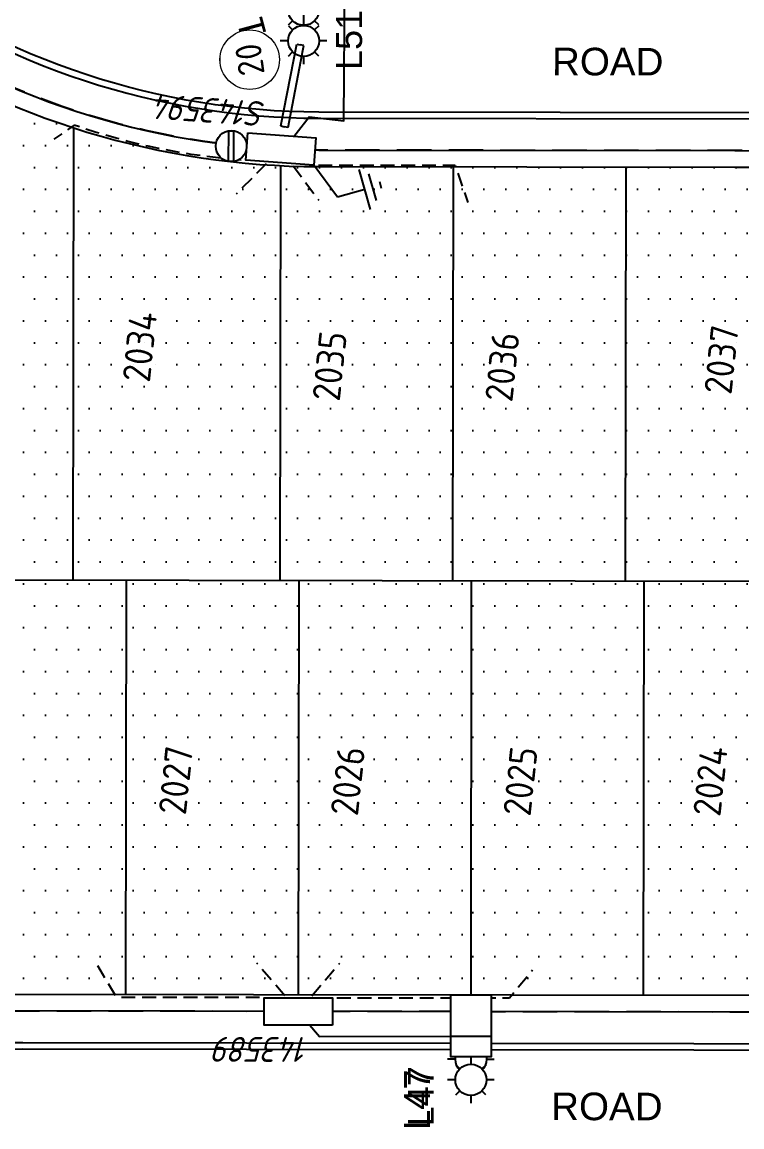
# Model space of a CAD drawing. Extents: x 294483 to 298733, y 6233899 to 6239242.
# Drawn here: x 296355.2 to 296407.3, y 6236481.4 to 6236561.4 of the extents above; entities that cross this region are included whole.
import ezdxf
from ezdxf.enums import TextEntityAlignment as Align

# ---------------------------------------------------------------- set-up
doc = ezdxf.new("R2010")
doc.units = 0
doc.linetypes.add('DASHED', pattern=[0.75, 0.5, -0.25])
doc.linetypes.add('Trench-Service', pattern=[1.5, 1, -0.5])
doc.layers.add('Cadastre Land Parcels_SP_EXT', color=9, linetype='Continuous', lineweight=5)
for name, color, linetype in [('Duct_SP_NEW', 2, 'Continuous'), ('Equip_LV_NEW', 2, 'Continuous'), ('Equip_SP_SL_NEW', 2, 'Continuous'), ('Mains_LV_NEW_T84', 2, 'Continuous'), ('Notes', 7, 'Continuous'), ('Notes_LV_MISC', 7, 'Continuous'), ('Notes_SL_MISC', 7, 'Continuous'), ('Notes_SP_NEW', 2, 'Continuous'), ('Services_SP_NEW_UG', 2, 'Trench-Service'), ('SupportsOH_SP_TR_HV_LV_SL_EXT', 7, 'Continuous'), ('SupportsUG_SP_LV_NEW', 2, 'Continuous'), ('SupportsUG_SP_LV_SL_NEW', 2, 'Continuous'), ('Trench_SP_NEW', 2, 'Continuous')]:
    doc.layers.add(name, color=color, linetype=linetype)
doc.styles.add('iecARIAL', font='arial.ttf', dxfattribs={"height": 2})
doc.styles.add('ieISOCP', font='isocp.shx')
doc.styles.add('POLE_LABEL', font='arial.ttf')
doc.styles.add('SL_LABEL', font='arial.ttf')
doc.styles.get("Standard").update_dxf_attribs({"font": 'isocp.shx'})
doc.linetypes.add('Cable 4', pattern='A,5.25,-0.1,["o",Standard,S=2,R=0,X=1.5,Y=-0.7],-4', length=9.35)
doc.linetypes.add('Cable New UG', pattern='A,7,-0.25,["x",Standard,S=2,R=0,X=0.2,Y=-0.8],-2.1', length=9.35)

# ---------------------------------------------------------------- blocks, each defined once
blk = doc.blocks.new('PILLAR_NEW')
for tag, height, flags, p in [('ASSET_NUM', 2.5, 8, (2, 4)), ('STREET_CODE', 0.2, 9, (1.5, 2)), ('OWNED_BY', 0.2, 9, (1.5, 1.8)), ('OPERATED_BY', 0.2, 9, (1.5, 1.6))]:
    blk.add_attdef(tag, text='', height=height, dxfattribs=dict(flags=flags)).set_placement(p, align=Align.MIDDLE_LEFT)
blk.add_wipeout([(-2.475, 0.99), (2.475, 0.99), (2.475, -0.99), (-2.475, -0.99)])
at = {"lineweight": -3}
blk.add_lwpolyline([(-2.475, 0.99), (2.475, 0.99), (2.475, -0.99), (-2.475, -0.99)], close=True, dxfattribs=at)
for tag, flags, p in [('STATE', 9, (1.5, 1.2)), ('SUPPORT_TYPE', 9, (1.5, 1)), ('MAINTAINED_BY', 9, (1.5, 1.4)), ('USAGE', 9, (1.5, 0.8)), ('SUBURB', 9, (1.5, 0.2)), ('STREETNAME', 9, (1.5, 0)), ('LEGEND', 9, (1.5, 0.6)), ('PARENT', 9, (1.5, 0.4)), ('Z', 1, (1.5, -0.6)), ('LOCATION', 9, (1.5, -0.2)), ('NOTES', 9, (1.5, -0.4))]:
    blk.add_attdef(tag, text='', height=0.2, dxfattribs=dict(flags=flags)).set_placement(p, align=Align.MIDDLE_LEFT)
blk = doc.blocks.new('*U15')
blk.add_line((0, 0), (0, 0))
for tag, p, flags in [('Z', (0, 0), 1), ('OPERATED_BY', (0, -9.61), 9)]:
    blk.add_attdef(tag, p, '', height=0.2, dxfattribs=dict(flags=flags))
at = {"style": 'SL_LABEL', "flags": 9}
blk.add_attdef('STREET_CODE', text='', height=0.2, dxfattribs=at).set_placement((0, -0.2), align=Align.MIDDLE_LEFT)
for tag, height, flags, p in [('CONSTRUCTED_VOLTAGE', 0.2, 9, (0, -0.4)), ('CONTROL_TYPE', 0.2, 9, (0, -0.6)), ('LANTERN_PURPOSE', 0.2, 9, (0, -0.8)), ('LANTERN_TYPE', 0.2, 9, (0, -1)), ('STATE', 0.2, 9, (0, -2)), ('NO_PHASES', 0.2, 9, (0, -1.2)), ('OPERATING_VOLTAGE', 0.2, 9, (0, -1.4)), ('ORIENTATION', 0.2, 9, (0, -1.6)), ('OWNED_BY', 0.2, 9, (0, -1.8)), ('USAGE', 0.2, 9, (0, -2.2)), ('LNUMBER', 2.5, 8, (1.2, -2.8)), ('CEXIST', 0.2, 9, (0, -2.4)), ('CNEW', 0.2, 9, (0, -2.6)), ('CNUMBER', 0.2, 9, (0, -2.8)), ('CREMOVE', 0.2, 9, (0, -3)), ('CREPLACE', 0.2, 9, (0, -3.2)), ('LKINGHEIGHT', 0.2, 9, (0, -3.4)), ('LBRACKET', 0.2, 9, (0, -3.6)), ('LBRACKETVOCAB', 0.2, 9, (0, -3.8)), ('LCATEGORY', 0.2, 9, (0, -4)), ('LCHARGE1', 0.2, 9, (0, -4.2)), ('LCHARGE1PERCENT', 0.2, 9, (0, -4.4)), ('LCHARGE2', 0.2, 9, (0, -4.6)), ('LCHARGE2PERCENT', 0.2, 9, (0, -4.8)), ('LCHARGE3', 0.2, 9, (0, -5)), ('LCHARGE3PERCENT', 0.2, 9, (0, -5.2)), ('LEXIST', 0.2, 9, (0, -5.4)), ('LLAMP', 0.2, 9, (0, -5.6)), ('LLAMPVOCAB', 0.2, 9, (0, -5.8)), ('LMAST', 0.2, 9, (0, -6)), ('LMASTVOCAB', 0.2, 9, (0, -6.2)), ('LNEW', 0.2, 9, (0, -6.4)), ('LANTNUMBER', 0.2, 9, (0, -6.6)), ('LOUTREACH', 0.2, 9, (0, -7)), ('LOUTREACHVOCAB', 0.2, 9, (0, -7.2)), ('LRATECODE', 0.2, 9, (0, -7.4)), ('SUBURB', 0.2, 9, (0, -8.6)), ('LREMOVE', 0.2, 9, (0, -7.6)), ('LREPLACE', 0.2, 9, (0, -7.8)), ('LTYPE', 0.2, 9, (0, -8)), ('LTYPEVOCAB', 0.2, 9, (0, -8.2)), ('LEGEND', 0.2, 9, (0, -8.4)), ('STREETNAME', 0.2, 9, (0, -8.8)), ('LOCATION', 0.2, 9, (0, -9)), ('NOTES', 0.2, 9, (0, -9.2)), ('MAINTAINED_BY', 0.2, 9, (0, -9.86))]:
    blk.add_attdef(tag, text='', height=height, dxfattribs=dict(flags=flags)).set_placement(p, align=Align.MIDDLE_LEFT)
at = {"color": 82, "lineweight": 25, "true_color": 0x23df20}
blk.add_wipeout([(0, 5.72), (-0.43, 5.65), (-0.86, 5.45), (-1.18, 5.14), (-1.35, 4.86), (-1.5, 4.22), (-1.33, 3.53), (-1.06, 3.16), (-0.61, 2.85), (0, 2.72), (0.67, 2.87), (1.06, 3.16), (1.35, 3.57), (1.5, 4.22), (1.39, 4.77), (1.06, 5.28), (0.64, 5.58)], dxfattribs=at)
for p, q in [((0, 5.72), (0, 6.47)), ((-1.46, 5.68), (-1.06, 5.28)), ((1.46, 5.68), (1.06, 5.28)), ((-2.25, 4.22), (-1.5, 4.22)), ((1.5, 4.22), (2.25, 4.22)), ((-1.46, 2.76), (-1.06, 3.16)), ((0, 0), (0, 2.72)), ((1.46, 2.76), (1.06, 3.16))]:
    blk.add_line(p, q)
blk.add_circle((0, 4.22), 1.5)
blk = doc.blocks.new('COLUMN_NEW')
for tag, height, flags, p in [('ASSET_NUM', 2.5, 8, (2, 2)), ('STREETNAME', 0.2, 9, (1.5, -2)), ('LOCATION', 0.2, 9, (1.5, -2.2)), ('NOTES', 0.2, 9, (1.5, -2.4)), ('Z', 0.2, 1, (1.5, -2.8)), ('LABEL_ALIGNMENT', 0.2, 9, (1.5, -2.6))]:
    blk.add_attdef(tag, text='', height=height, dxfattribs=dict(flags=flags)).set_placement(p, align=Align.MIDDLE_LEFT)
blk.add_wipeout([(-1.485, -1.485), (1.485, -1.485), (1.485, 1.485), (-1.485, 1.485)])
at = {"lineweight": -3}
blk.add_lwpolyline([(-1.485, -1.485), (1.485, -1.485), (1.485, 1.485), (-1.485, 1.485)], close=True, dxfattribs=at)
at = {"style": 'POLE_LABEL', "flags": 9}
blk.add_attdef('STRUCTURE_PLANT_NUMBER', text='', height=0.2, dxfattribs=at).set_placement((1.5, 0.242), align=Align.MIDDLE_LEFT)
at = {"flags": 9}
for tag, p in [('STREET_CODE', (1.5, 0)), ('COLUMN_TYPE', (1.5, -0.2)), ('OWNED_BY', (1.5, -0.4)), ('OPERATED_BY', (1.5, -0.6)), ('MAINTAINED_BY', (1.5, -0.8)), ('STATE', (1.5, -1)), ('USAGE', (1.5, -1.2)), ('LEGEND', (1.5, -1.4)), ('PARENT', (1.5, -1.6)), ('SUBURB', (1.5, -1.8))]:
    blk.add_attdef(tag, text='', height=0.2, dxfattribs=at).set_placement(p, align=Align.MIDDLE_LEFT)
blk = doc.blocks.new('*U22')
blk.add_line((0, 0), (0, 0))
for tag, p, flags in [('Z', (0, 0), 1), ('OPERATED_BY', (0, -9.61), 9)]:
    blk.add_attdef(tag, p, '', height=0.2, dxfattribs=dict(flags=flags))
at = {"style": 'SL_LABEL', "flags": 9}
blk.add_attdef('STREET_CODE', text='', height=0.2, dxfattribs=at).set_placement((0, -0.2), align=Align.MIDDLE_LEFT)
for tag, height, flags, p in [('CONSTRUCTED_VOLTAGE', 0.2, 9, (0, -0.4)), ('CONTROL_TYPE', 0.2, 9, (0, -0.6)), ('LANTERN_PURPOSE', 0.2, 9, (0, -0.8)), ('LANTERN_TYPE', 0.2, 9, (0, -1)), ('STATE', 0.2, 9, (0, -2)), ('NO_PHASES', 0.2, 9, (0, -1.2)), ('OPERATING_VOLTAGE', 0.2, 9, (0, -1.4)), ('ORIENTATION', 0.2, 9, (0, -1.6)), ('OWNED_BY', 0.2, 9, (0, -1.8)), ('USAGE', 0.2, 9, (0, -2.2)), ('LNUMBER', 2.5, 8, (1.2, -2.8)), ('CEXIST', 0.2, 9, (0, -2.4)), ('CNEW', 0.2, 9, (0, -2.6)), ('CNUMBER', 0.2, 9, (0, -2.8)), ('CREMOVE', 0.2, 9, (0, -3)), ('CREPLACE', 0.2, 9, (0, -3.2)), ('LKINGHEIGHT', 0.2, 9, (0, -3.4)), ('LBRACKET', 0.2, 9, (0, -3.6)), ('LBRACKETVOCAB', 0.2, 9, (0, -3.8)), ('LCATEGORY', 0.2, 9, (0, -4)), ('LCHARGE1', 0.2, 9, (0, -4.2)), ('LCHARGE1PERCENT', 0.2, 9, (0, -4.4)), ('LCHARGE2', 0.2, 9, (0, -4.6)), ('LCHARGE2PERCENT', 0.2, 9, (0, -4.8)), ('LCHARGE3', 0.2, 9, (0, -5)), ('LCHARGE3PERCENT', 0.2, 9, (0, -5.2)), ('LEXIST', 0.2, 9, (0, -5.4)), ('LLAMP', 0.2, 9, (0, -5.6)), ('LLAMPVOCAB', 0.2, 9, (0, -5.8)), ('LMAST', 0.2, 9, (0, -6)), ('LMASTVOCAB', 0.2, 9, (0, -6.2)), ('LNEW', 0.2, 9, (0, -6.4)), ('LANTNUMBER', 0.2, 9, (0, -6.6)), ('LOUTREACH', 0.2, 9, (0, -7)), ('LOUTREACHVOCAB', 0.2, 9, (0, -7.2)), ('LRATECODE', 0.2, 9, (0, -7.4)), ('SUBURB', 0.2, 9, (0, -8.6)), ('LREMOVE', 0.2, 9, (0, -7.6)), ('LREPLACE', 0.2, 9, (0, -7.8)), ('LTYPE', 0.2, 9, (0, -8)), ('LTYPEVOCAB', 0.2, 9, (0, -8.2)), ('LEGEND', 0.2, 9, (0, -8.4)), ('STREETNAME', 0.2, 9, (0, -8.8)), ('LOCATION', 0.2, 9, (0, -9)), ('NOTES', 0.2, 9, (0, -9.2)), ('MAINTAINED_BY', 0.2, 9, (0, -9.86))]:
    blk.add_attdef(tag, text='', height=height, dxfattribs=dict(flags=flags)).set_placement(p, align=Align.MIDDLE_LEFT)
at = {"color": 82, "lineweight": 25, "true_color": 0x23df20}
blk.add_wipeout([(0, 5.72), (-0.43, 5.65), (-0.86, 5.45), (-1.18, 5.14), (-1.35, 4.86), (-1.5, 4.22), (-1.33, 3.53), (-1.06, 3.16), (-0.61, 2.85), (0, 2.72), (0.67, 2.87), (1.06, 3.16), (1.35, 3.57), (1.5, 4.22), (1.39, 4.77), (1.06, 5.28), (0.64, 5.58)], dxfattribs=at)
for p, q in [((0, 5.72), (0, 6.47)), ((-1.46, 5.68), (-1.06, 5.28)), ((1.46, 5.68), (1.06, 5.28)), ((-2.25, 4.22), (-1.5, 4.22)), ((1.5, 4.22), (2.25, 4.22)), ((-1.46, 2.76), (-1.06, 3.16)), ((0, 0), (0, 2.72)), ((1.46, 2.76), (1.06, 3.16))]:
    blk.add_line(p, q)
blk.add_circle((0, 4.22), 1.5)
blk = doc.blocks.new('*U105')
blk.add_line((0, 0), (0, 0))
for tag, p, flags in [('Z', (0, 0), 1), ('OPERATED_BY', (0, -9.61), 9)]:
    blk.add_attdef(tag, p, '', height=0.2, dxfattribs=dict(flags=flags))
at = {"style": 'SL_LABEL', "flags": 9}
blk.add_attdef('STREET_CODE', text='', height=0.2, dxfattribs=at).set_placement((0, -0.2), align=Align.MIDDLE_LEFT)
for tag, height, flags, p in [('CONSTRUCTED_VOLTAGE', 0.2, 9, (0, -0.4)), ('CONTROL_TYPE', 0.2, 9, (0, -0.6)), ('LANTERN_PURPOSE', 0.2, 9, (0, -0.8)), ('LANTERN_TYPE', 0.2, 9, (0, -1)), ('STATE', 0.2, 9, (0, -2)), ('NO_PHASES', 0.2, 9, (0, -1.2)), ('OPERATING_VOLTAGE', 0.2, 9, (0, -1.4)), ('ORIENTATION', 0.2, 9, (0, -1.6)), ('OWNED_BY', 0.2, 9, (0, -1.8)), ('USAGE', 0.2, 9, (0, -2.2)), ('LNUMBER', 2.5, 8, (1.2, -2.8)), ('CEXIST', 0.2, 9, (0, -2.4)), ('CNEW', 0.2, 9, (0, -2.6)), ('CNUMBER', 0.2, 9, (0, -2.8)), ('CREMOVE', 0.2, 9, (0, -3)), ('CREPLACE', 0.2, 9, (0, -3.2)), ('LKINGHEIGHT', 0.2, 9, (0, -3.4)), ('LBRACKET', 0.2, 9, (0, -3.6)), ('LBRACKETVOCAB', 0.2, 9, (0, -3.8)), ('LCATEGORY', 0.2, 9, (0, -4)), ('LCHARGE1', 0.2, 9, (0, -4.2)), ('LCHARGE1PERCENT', 0.2, 9, (0, -4.4)), ('LCHARGE2', 0.2, 9, (0, -4.6)), ('LCHARGE2PERCENT', 0.2, 9, (0, -4.8)), ('LCHARGE3', 0.2, 9, (0, -5)), ('LCHARGE3PERCENT', 0.2, 9, (0, -5.2)), ('LEXIST', 0.2, 9, (0, -5.4)), ('LLAMP', 0.2, 9, (0, -5.6)), ('LLAMPVOCAB', 0.2, 9, (0, -5.8)), ('LMAST', 0.2, 9, (0, -6)), ('LMASTVOCAB', 0.2, 9, (0, -6.2)), ('LNEW', 0.2, 9, (0, -6.4)), ('LANTNUMBER', 0.2, 9, (0, -6.6)), ('LOUTREACH', 0.2, 9, (0, -7)), ('LOUTREACHVOCAB', 0.2, 9, (0, -7.2)), ('LRATECODE', 0.2, 9, (0, -7.4)), ('SUBURB', 0.2, 9, (0, -8.6)), ('LREMOVE', 0.2, 9, (0, -7.6)), ('LREPLACE', 0.2, 9, (0, -7.8)), ('LTYPE', 0.2, 9, (0, -8)), ('LTYPEVOCAB', 0.2, 9, (0, -8.2)), ('LEGEND', 0.2, 9, (0, -8.4)), ('STREETNAME', 0.2, 9, (0, -8.8)), ('LOCATION', 0.2, 9, (0, -9)), ('NOTES', 0.2, 9, (0, -9.2)), ('MAINTAINED_BY', 0.2, 9, (0, -9.86))]:
    blk.add_attdef(tag, text='', height=height, dxfattribs=dict(flags=flags)).set_placement(p, align=Align.MIDDLE_LEFT)
at = {"color": 82, "lineweight": 25, "true_color": 0x23df20}
blk.add_wipeout([(0, 5.72), (-0.43, 5.65), (-0.86, 5.45), (-1.18, 5.14), (-1.35, 4.86), (-1.5, 4.22), (-1.33, 3.53), (-1.06, 3.16), (-0.61, 2.85), (0, 2.72), (0.67, 2.87), (1.06, 3.16), (1.35, 3.57), (1.5, 4.22), (1.39, 4.77), (1.06, 5.28), (0.64, 5.58)], dxfattribs=at)
for p, q in [((0, 5.72), (0, 6.47)), ((-1.46, 5.68), (-1.06, 5.28)), ((1.46, 5.68), (1.06, 5.28)), ((-2.25, 4.22), (-1.5, 4.22)), ((1.5, 4.22), (2.25, 4.22)), ((-1.46, 2.76), (-1.06, 3.16)), ((0, 0), (0, 2.72)), ((1.46, 2.76), (1.06, 3.16))]:
    blk.add_line(p, q)
blk.add_circle((0, 4.22), 1.5)
blk = doc.blocks.new('*U114')
blk.add_line((0, 0), (0, 0))
for tag, p, flags in [('Z', (0, 0), 1), ('OPERATED_BY', (0, -9.61), 9)]:
    blk.add_attdef(tag, p, '', height=0.2, dxfattribs=dict(flags=flags))
at = {"style": 'SL_LABEL', "flags": 9}
blk.add_attdef('STREET_CODE', text='', height=0.2, dxfattribs=at).set_placement((0, -0.2), align=Align.MIDDLE_LEFT)
for tag, height, flags, p in [('CONSTRUCTED_VOLTAGE', 0.2, 9, (0, -0.4)), ('CONTROL_TYPE', 0.2, 9, (0, -0.6)), ('LANTERN_PURPOSE', 0.2, 9, (0, -0.8)), ('LANTERN_TYPE', 0.2, 9, (0, -1)), ('STATE', 0.2, 9, (0, -2)), ('NO_PHASES', 0.2, 9, (0, -1.2)), ('OPERATING_VOLTAGE', 0.2, 9, (0, -1.4)), ('ORIENTATION', 0.2, 9, (0, -1.6)), ('OWNED_BY', 0.2, 9, (0, -1.8)), ('USAGE', 0.2, 9, (0, -2.2)), ('LNUMBER', 2.5, 8, (1.2, -2.8)), ('CEXIST', 0.2, 9, (0, -2.4)), ('CNEW', 0.2, 9, (0, -2.6)), ('CNUMBER', 0.2, 9, (0, -2.8)), ('CREMOVE', 0.2, 9, (0, -3)), ('CREPLACE', 0.2, 9, (0, -3.2)), ('LKINGHEIGHT', 0.2, 9, (0, -3.4)), ('LBRACKET', 0.2, 9, (0, -3.6)), ('LBRACKETVOCAB', 0.2, 9, (0, -3.8)), ('LCATEGORY', 0.2, 9, (0, -4)), ('LCHARGE1', 0.2, 9, (0, -4.2)), ('LCHARGE1PERCENT', 0.2, 9, (0, -4.4)), ('LCHARGE2', 0.2, 9, (0, -4.6)), ('LCHARGE2PERCENT', 0.2, 9, (0, -4.8)), ('LCHARGE3', 0.2, 9, (0, -5)), ('LCHARGE3PERCENT', 0.2, 9, (0, -5.2)), ('LEXIST', 0.2, 9, (0, -5.4)), ('LLAMP', 0.2, 9, (0, -5.6)), ('LLAMPVOCAB', 0.2, 9, (0, -5.8)), ('LMAST', 0.2, 9, (0, -6)), ('LMASTVOCAB', 0.2, 9, (0, -6.2)), ('LNEW', 0.2, 9, (0, -6.4)), ('LANTNUMBER', 0.2, 9, (0, -6.6)), ('LOUTREACH', 0.2, 9, (0, -7)), ('LOUTREACHVOCAB', 0.2, 9, (0, -7.2)), ('LRATECODE', 0.2, 9, (0, -7.4)), ('SUBURB', 0.2, 9, (0, -8.6)), ('LREMOVE', 0.2, 9, (0, -7.6)), ('LREPLACE', 0.2, 9, (0, -7.8)), ('LTYPE', 0.2, 9, (0, -8)), ('LTYPEVOCAB', 0.2, 9, (0, -8.2)), ('LEGEND', 0.2, 9, (0, -8.4)), ('STREETNAME', 0.2, 9, (0, -8.8)), ('LOCATION', 0.2, 9, (0, -9)), ('NOTES', 0.2, 9, (0, -9.2)), ('MAINTAINED_BY', 0.2, 9, (0, -9.86))]:
    blk.add_attdef(tag, text='', height=height, dxfattribs=dict(flags=flags)).set_placement(p, align=Align.MIDDLE_LEFT)
at = {"color": 82, "lineweight": 25, "true_color": 0x23df20}
blk.add_wipeout([(0, 5.72), (-0.43, 5.65), (-0.86, 5.45), (-1.18, 5.14), (-1.35, 4.86), (-1.5, 4.22), (-1.33, 3.53), (-1.06, 3.16), (-0.61, 2.85), (0, 2.72), (0.67, 2.87), (1.06, 3.16), (1.35, 3.57), (1.5, 4.22), (1.39, 4.77), (1.06, 5.28), (0.64, 5.58)], dxfattribs=at)
for p, q in [((0, 5.72), (0, 6.47)), ((-1.46, 5.68), (-1.06, 5.28)), ((1.46, 5.68), (1.06, 5.28)), ((-2.25, 4.22), (-1.5, 4.22)), ((1.5, 4.22), (2.25, 4.22)), ((-1.46, 2.76), (-1.06, 3.16)), ((0, 0), (0, 2.72)), ((1.46, 2.76), (1.06, 3.16))]:
    blk.add_line(p, q)
blk.add_circle((0, 4.22), 1.5)
blk = doc.blocks.new('*U157')
for tag, flags, p in [('ACTUAL_STATUS', 9, (1.5, 0)), ('STATE', 9, (1.5, -1)), ('CONSTRUCTED_VOLTAGE', 9, (1.5, -0.2)), ('NO_PHASES', 9, (1.5, -0.4)), ('OPERATING_VOLTAGE', 9, (1.5, -0.6)), ('ORIENTATION', 9, (1.5, -0.8)), ('SWITCH_TYPE', 9, (1.5, -1.2)), ('USAGE', 9, (1.5, -1.4)), ('NOTES', 9, (1.5, -1.6)), ('OWNED_BY', 9, (1.5, -1.8)), ('OPERATED_BY', 9, (1.5, -2)), ('MAINTAINED_BY', 9, (1.5, -2.2)), ('TYPE', 9, (1.5, -2.6)), ('Z', 1, (1.5, -2.8)), ('NUMBER_OF_PHASES', 9, (1.5, -2.4))]:
    blk.add_attdef(tag, text='', height=0.2, dxfattribs=dict(flags=flags)).set_placement(p, align=Align.MIDDLE_LEFT)
blk.add_wipeout([(11.12, -3.99), (11.03, -3.83), (10.93, -3.67), (10.8, -3.53), (10.66, -3.41), (10.5, -3.31), (10.33, -3.23), (10.15, -3.17), (9.97, -3.13), (9.78, -3.12), (9.6, -3.12), (9.41, -3.16), (9.23, -3.21), (9.06, -3.29), (8.9, -3.39), (8.75, -3.51), (8.62, -3.64), (8.51, -3.79), (8.42, -3.95), (8.35, -4.13), (8.3, -4.31), (8.27, -4.49), (8.27, -4.68), (8.29, -4.87), (8.33, -5.05), (8.4, -5.23), (8.49, -5.39), (8.6, -5.54), (8.72, -5.68), (8.87, -5.8), (9.02, -5.91), (9.19, -5.99), (9.37, -6.05), (9.55, -6.09), (9.74, -6.1), (9.93, -6.09), (10.11, -6.06), (10.29, -6.01), (10.46, -5.93), (10.62, -5.83), (10.77, -5.71), (10.9, -5.58), (11.01, -5.43), (11.1, -5.26), (11.17, -5.09), (11.22, -4.91), (11.25, -4.72), (11.25, -4.54), (11.23, -4.35), (11.19, -4.17)])
for p, q in [((8.46, -3.85), (11.23, -4.9)), ((8.29, -4.32), (11.06, -5.36))]:
    blk.add_line(p, q)
blk.add_circle((9.76, -4.61), 1.5)
blk = doc.blocks.new('Earth')
for p, q in [((0, -2.044), (0, 0)), ((-1.5, -2.044), (1.5, -2.044)), ((-1, -2.644), (1, -2.644)), ((-0.25, -3.244), (0.25, -3.244))]:
    blk.add_line(p, q)
blk = doc.blocks.new('DUCT_INDICATOR')
at = {"color": 7, "lineweight": 9}
blk.add_attdef('CODE', text='', height=1.8, dxfattribs=at).set_placement((-4.4, 4.91), align=Align.MIDDLE_CENTER)
at = {"color": 7, "linetype": 'Continuous'}
blk.add_wipeout([(0, 2.87), (-0.98, 2.7), (-1.6, 2.39), (-2.18, 1.88), (-2.67, 1.06), (-2.87, 0), (-2.74, -0.87), (-2.4, -1.58), (-1.97, -2.09), (-1.13, -2.64), (-0.48, -2.83), (0.75, -2.78), (1.67, -2.34), (2.39, -1.59), (2.69, -1), (2.84, -0.42), (2.87, 0), (2.82, 0.56), (2.68, 1.05), (2.49, 1.44), (2.19, 1.86), (1.81, 2.23), (1.32, 2.55), (0.85, 2.75)], dxfattribs=at)
at = {"color": 7, "lineweight": 18}
blk.add_circle((0, 0), 2.87, dxfattribs=at)
at = {"color": 7, "lineweight": 9, "flags": 1}
blk.add_attdef('Z', (0, 0), '', height=0.2, dxfattribs=at)

msp = doc.modelspace()

# ---------------------------------------------------------------- hatches: boundary and pattern name
at = {"layer": 'Notes'}
h = msp.add_hatch(dxfattribs=at)
h.set_pattern_fill('DOTS', color=256)
edge = h.paths.add_edge_path()
edge.add_line((296362.74184, 6236520.9797), (296336.26695, 6236561.17665))
edge.add_line((296336.26695, 6236561.17665), (296333.80634, 6236561.17386))
edge.add_arc((296294.25538, 6236634.14455), 83, 283.0794089, 298.4582003, ccw=False)
edge.add_line((296313.03839, 6236553.29779), (296308.479, 6236545.52422))
edge.add_line((296308.479, 6236545.52422), (296313.35758, 6236521.05609))
edge.add_line((296313.35758, 6236521.05609), (296318.0038, 6236493.4279))
edge.add_line((296318.0038, 6236493.4279), (296324.80465, 6236488.1829))
edge.add_line((296324.80465, 6236488.1829), (296349.12727, 6236490.99978))
edge.add_line((296349.12727, 6236490.99978), (296362.69752, 6236490.97974))
edge.add_line((296362.69752, 6236490.97974), (296362.74184, 6236520.9797))
h.paths.add_polyline_path([(296352.89059, 6236503.78903), (296353.17279, 6236506.39942), (296351.93237, 6236506.53352), (296351.65017, 6236503.92313)], flags=16)
h = msp.add_hatch(dxfattribs=at)
h.set_pattern_fill('DOTS', color=256)
h.paths.add_polyline_path([(296358.92949, 6236553.76556, -0.06917003), (296344.55171, 6236560.71922), (296336.26695, 6236561.17665), (296343.85605, 6236521.0076), (296358.88107, 6236520.98541)], flags=17)
h = msp.add_hatch(dxfattribs=at)
h.set_pattern_fill('DOTS', color=256)
h.paths.add_polyline_path([(296386.42535, 6236550.94475), (296376.66718, 6236550.95917, -0.01184219), (296373.92105, 6236551.02828), (296373.88105, 6236520.96325), (296386.38104, 6236520.94479)], flags=16)
h.paths.add_polyline_path([(296373.92105, 6236551.02828, -0.06597298), (296358.92949, 6236553.76556), (296358.88107, 6236520.98541), (296373.88105, 6236520.96325)], flags=17)
h = msp.add_hatch(dxfattribs=at)
h.set_pattern_fill('DOTS', color=256)
h.paths.add_polyline_path([(296400.2418, 6236520.92431), (296387.74181, 6236520.94278), (296387.6975, 6236490.94284), (296389.18196, 6236490.94478), (296389.18196, 6236490.94062), (296400.19748, 6236490.92434)], flags=17)
h.paths.add_polyline_path([(296413.97532, 6236550.90406), (296406.79533, 6236550.91466), (296398.92534, 6236550.92629), (296398.88103, 6236520.92632), (296400.2418, 6236520.92431), (296413.93101, 6236520.90409)], flags=0)
h.paths.add_polyline_path([(296398.92534, 6236550.92629), (296386.42535, 6236550.94475), (296386.38104, 6236520.94479), (296398.88103, 6236520.92632)], flags=16)
h.paths.add_polyline_path([(296413.97532, 6236550.90406), (296406.79533, 6236550.91466), (296398.92534, 6236550.92629), (296398.88103, 6236520.92632), (296413.93101, 6236520.90409)], flags=16)
h = msp.add_hatch(dxfattribs=at)
h.set_pattern_fill('DOTS', color=256)
h.paths.add_polyline_path([(296415.24178, 6236520.90215), (296400.2418, 6236520.92431), (296400.19748, 6236490.92434), (296415.19747, 6236490.90219)], flags=17)
h.paths.add_polyline_path([(296428.92531, 6236550.88198), (296413.97532, 6236550.90406), (296413.93101, 6236520.90409), (296415.24178, 6236520.90215), (296427.74177, 6236520.88369), (296428.88099, 6236520.88201)], flags=16)
h.paths.add_polyline_path([(296413.97532, 6236550.90406), (296406.79533, 6236550.91466), (296398.92534, 6236550.92629), (296398.88103, 6236520.92632), (296400.2418, 6236520.92431), (296413.93101, 6236520.90409)], flags=0)
h.paths.add_polyline_path([(296413.97532, 6236550.90406), (296406.79533, 6236550.91466), (296398.92534, 6236550.92629), (296398.88103, 6236520.92632), (296413.93101, 6236520.90409)], flags=16)
h = msp.add_hatch(dxfattribs=at)
h.set_pattern_fill('DOTS', color=256)
h.paths.add_polyline_path([(296375.24182, 6236520.96124), (296362.74184, 6236520.9797), (296362.69752, 6236490.97974), (296375.19751, 6236490.96127)])
h.paths.add_polyline_path([(296367.19934, 6236503.824), (296367.48154, 6236506.4344), (296366.24112, 6236506.56849), (296365.95892, 6236503.9581)], flags=24)
h = msp.add_hatch(dxfattribs=at)
h.set_pattern_fill('DOTS', color=256)
h.paths.add_polyline_path([(296387.74181, 6236520.94278), (296375.24182, 6236520.96124), (296375.19751, 6236490.96127), (296387.6858, 6236490.94283), (296387.6975, 6236490.94284)])
h.paths.add_polyline_path([(296379.65504, 6236503.74964), (296379.94191, 6236506.40319), (296378.70148, 6236506.53729), (296378.41462, 6236503.88374)], flags=24)

# ---------------------------------------------------------------- linework, layer by layer
at = {"layer": 'Cadastre Land Parcels_SP_EXT'}
for p, q in [((296358.88107, 6236520.98541), (296358.92949, 6236553.76556)), ((296373.88105, 6236520.96325), (296373.92105, 6236551.02828)), ((296376.66718, 6236550.95917), (296406.79533, 6236550.91466)), ((296386.38104, 6236520.94479), (296386.42535, 6236550.94475)), ((296398.88103, 6236520.92632), (296398.92534, 6236550.92629)), ((296406.79533, 6236550.91466), (296536.63619, 6236550.72287)), ((296505.24168, 6236520.76921), (296343.88109, 6236521.00756)), ((296362.69753, 6236490.98442), (296362.74184, 6236520.98439)), ((296375.19752, 6236490.96596), (296375.24183, 6236520.96593)), ((296387.6975, 6236490.94749), (296387.74182, 6236520.94746)), ((296400.19749, 6236490.92903), (296400.2418, 6236520.929)), ((296504.19027, 6236490.77073), (296348.88342, 6236491.00014))]:
    msp.add_line(p, q, dxfattribs=at)
at = {"layer": 'Duct_SP_NEW'}
for p in [(296373.93808, 6236553.90106), (296374.44862, 6236553.8023)]:
    msp.add_line(p, (296374.19335, 6236553.85168), dxfattribs=at)
at = {"layer": 'Mains_LV_NEW_T84', "color": 170, "linetype": 'Cable New UG', "ltscale": 0.75}
for p, q in [((296376.66895, 6236552.15917), (296406.7971, 6236552.11466)), ((296406.7971, 6236552.11466), (296536.63796, 6236551.92287)), ((296480.1967, 6236489.60617), (296348.9525, 6236489.80004))]:
    msp.add_line(p, q, dxfattribs=at)
at = {"layer": 'Mains_LV_NEW_T84', "color": 150, "linetype": 'Cable 4', "ltscale": 0.5, "flags": 128}
for points in [[(296374.09582, 6236552.14755), (296375.96765, 6236554.56292), (296378.49209, 6236554.28481), (296378.55882, 6236564.40101), (296375.61477, 6236564.22756), (296375.61477, 6236564.22756), (296375.61477, 6236564.22756), (296375.61477, 6236564.22756)], [(296375.1851, 6236489.76129), (296376.72945, 6236487.93993), (296387.69213, 6236487.97281), (296387.69213, 6236487.97281), (296387.69213, 6236487.97281), (296387.69213, 6236487.97281)]]:
    msp.add_lwpolyline(points, dxfattribs=at)
at = {"layer": 'Mains_LV_NEW_T84', "color": 170, "linetype": 'Cable New UG', "ltscale": 0.75}
msp.add_arc((296376.76356, 6236609.0308), 56.87171, 236.0017987, 269.904686, dxfattribs=at)
at = {"layer": 'Notes'}
for p, q in [((296358.88107, 6236520.98541), (296358.92949, 6236553.76556)), ((296386.38104, 6236520.94479), (296386.42535, 6236550.94475)), ((296398.88103, 6236520.92632), (296398.92534, 6236550.92629)), ((296406.79533, 6236550.91466), (296536.63619, 6236550.72287)), ((296505.24168, 6236520.76921), (296343.88109, 6236521.00756)), ((296362.69753, 6236490.98442), (296362.74184, 6236520.98439)), ((296400.19749, 6236490.92903), (296400.2418, 6236520.929))]:
    msp.add_line(p, q, dxfattribs=at)
at = {"layer": 'Notes', "color": 254, "true_color": 0xd1d1d1, "flags": 128}
for points in [[(296533.94281, 6236554.67684), (296376.67298, 6236554.90914, -0.15972766), (296344.69001, 6236565.44611, 0.30010258), (296334.2974, 6236565.98633, -0.08060361), (296310.69151, 6236556.8221, 0.41088879), (296303.39115, 6236545.71895), (296307.25603, 6236526.4635, -0.01351797), (296313.19194, 6236492.09972, 0.40616914), (296323.64229, 6236484.07), (296343.00894, 6236486.33593, -0.02949592), (296355.2542, 6236487.04077), (296501.0158, 6236486.82543, -0.01466629), (296507.1157, 6236486.63745)], [(296507.14274, 6236487.08663, 0.01466629), (296501.01646, 6236487.27543), (296355.25486, 6236487.49077, 0.02949592), (296342.95664, 6236486.78288), (296323.59, 6236484.51695, -0.40616914), (296313.63729, 6236492.16431, 0.01351797), (296307.69723, 6236526.55205), (296303.83235, 6236545.8075, -0.41088879), (296310.78507, 6236556.38193, 0.08060361), (296334.52534, 6236565.59833, -0.30010258), (296344.42306, 6236565.08384, 0.15972766), (296376.67231, 6236554.45914), (296533.94214, 6236554.22684)]]:
    msp.add_lwpolyline(points, format="xyb", dxfattribs=at)
at = {"layer": 'Notes'}
msp.add_arc((296376.75285, 6236608.9591), 58, 236.2760553, 269.9153667, dxfattribs=at)
at = {"layer": 'Notes_LV_MISC', "flags": 128}
msp.add_lwpolyline([(296378.03616, 6236548.74607), (296376.32506, 6236551.06488)], dxfattribs=at)
at = {"layer": 'Services_SP_NEW_UG', "flags": 128}
msp.add_lwpolyline([(296373.92724, 6236552.22943), (296371.38775, 6236551.41905), (296371.38703, 6236551.40908, -0.06786423), (296358.97186, 6236553.96882), (296357.48227, 6236552.94264)], format="xyb", dxfattribs=at)
for points in [[(296373.92724, 6236552.22943), (296370.68451, 6236548.95305)], [(296373.92724, 6236552.22943), (296376.66913, 6236548.52375)], [(296373.92724, 6236552.22943), (296376.32506, 6236551.06488), (296376.32435, 6236551.05491), (296386.53807, 6236551.0704), (296387.47409, 6236548.36095)], [(296375.1851, 6236489.76129), (296372.71157, 6236490.75494), (296372.71158, 6236490.76494), (296362.04446, 6236490.7807), (296360.52959, 6236493.28935)], [(296375.1851, 6236489.76129), (296372.19028, 6236493.26572)], [(296375.1851, 6236489.76129), (296378.19027, 6236493.25685)], [(296375.1851, 6236489.76129), (296377.66156, 6236490.74763), (296377.66158, 6236490.75763), (296390.47781, 6236490.7387), (296392.1495, 6236492.76634)]]:
    msp.add_lwpolyline(points, dxfattribs=at)
at = {"layer": 'Trench_SP_NEW', "color": 160, "linetype": 'DASHED', "ltscale": 5}
msp.add_line((296480.1967, 6236489.60617), (296348.9525, 6236489.80004), dxfattribs=at)
at = {"layer": 'Trench_SP_NEW', "color": 160, "linetype": 'DASHED', "ltscale": 5, "flags": 128}
msp.add_lwpolyline([(296552.47524, 6236542.54783), (296546.97471, 6236551.30256), (296536.63796, 6236551.92287), (296406.7971, 6236552.11466), (296376.66895, 6236552.15917, -0.14901783), (296344.96278, 6236561.88101), (296344.96278, 6236561.88101)], format="xyb", dxfattribs=at)

# ---------------------------------------------------------------- block references
at = {"layer": 'Notes_LV_MISC', "rotation": 105.7153698142324}
msp.add_blockref('Earth', (296378.03616, 6236548.74607), dxfattribs=at)

# ---------------------------------------------------------------- texts
at = {"layer": 'Notes', "style": 'iecARIAL'}
for s, p in [('ROAD                             13', (296393.56099, 6236557.57434)), ('ROAD                             11', (296393.49884, 6236481.88928))]:
    msp.add_text(s, height=2, rotation=359.8897571, dxfattribs=at).set_placement(p)
at = {"layer": 'Notes', "linetype": 'Continuous', "lineweight": 25, "style": 'ieISOCP'}
for s, p in [('2034', (296364.43771, 6236535.27785)), ('2037', (296406.55515, 6236534.39319)), ('2035', (296378.18568, 6236533.90005)), ('2036', (296390.68562, 6236533.84946)), ('2027', (296367.04639, 6236503.94003)), ('2026', (296379.50209, 6236503.86567)), ('2025', (296392.00208, 6236503.84735)), ('2024', (296405.75206, 6236503.82719))]:
    msp.add_text(s, height=2, rotation=83.83, dxfattribs=at).set_placement(p)

# ---------------------------------------------------------------- next in the draw order: block references
at = {"layer": 'Equip_LV_NEW', "color": 0, "lineweight": 15, "ltscale": 0.5, "xscale": 0.7500000000000001, "yscale": 0.7500000000000001, "zscale": 0.7500000000000001, "rotation": 110.5635199100996}
msp.add_blockref('*U157', (296369.6736, 6236544.37484), dxfattribs=at)
at = {"layer": 'Equip_SP_SL_NEW', "linetype": 'Continuous'}
ref = msp.add_blockref('*U22', (296375.57779, 6236565.49036), dxfattribs=dict(at, xscale=0.75, yscale=0.75, zscale=0.75, rotation=179.9999999583411))
ref.add_attrib('ASSET_NUM', 'L51', dxfattribs={"layer": 'SupportsOH_SP_TR_HV_LV_SL_EXT', "height": 1.875, "rotation": 90, "style": 'SL_LABEL'}).set_placement((296378.86957, 6236557.9487), align=Align.MIDDLE_LEFT)
ref = msp.add_blockref('*U15', (296387.69476, 6236489.45781), dxfattribs=dict(at, xscale=0.7500000000000001, yscale=0.7500000000000001, zscale=0.7500000000000001, rotation=179.9153666999277))
ref.add_attrib('ASSET_NUM', 'L47', dxfattribs={"layer": 'SupportsOH_SP_TR_HV_LV_SL_EXT', "height": 1.875, "rotation": 90, "style": 'SL_LABEL'}).set_placement((296384.06554, 6236481.42989), align=Align.MIDDLE_LEFT)
at = {"layer": 'SupportsUG_SP_LV_NEW'}
ref = msp.add_blockref('PILLAR_NEW', (296375.1851, 6236489.76129), dxfattribs=dict(at, rotation=179.9153666746381))
ref.add_attrib('ASSET_NUM', '143589', dxfattribs={"height": 1.8, "rotation": 179.9153667, "oblique": 15}).set_placement((296372.55955, 6236487.01521), align=Align.MIDDLE_CENTER)

# ---------------------------------------------------------------- next in the draw order: linework, layer by layer
at = {"layer": 'Notes'}
msp.add_line((296375.19752, 6236490.96596), (296375.24183, 6236520.96593), dxfattribs=at)

# ---------------------------------------------------------------- next in the draw order: block references
at = {"layer": 'Notes_SL_MISC', "color": 2}
ref = msp.add_blockref('*U114', (296375.57735, 6236563.22655), dxfattribs=dict(at, xscale=0.75, yscale=0.75, zscale=0.75, rotation=179.9999999583411))
ref.add_attrib('ASSET_NUM', 'L51', dxfattribs={"layer": 'SupportsOH_SP_TR_HV_LV_SL_EXT', "height": 1.875, "rotation": 105, "style": 'SL_LABEL'}).set_placement((296372.75485, 6236557.49921), align=Align.MIDDLE_LEFT)
ref = msp.add_blockref('*U105', (296387.69212, 6236487.9723), dxfattribs=dict(at, xscale=0.7500000000000001, yscale=0.7500000000000001, zscale=0.7500000000000001, rotation=179.9153666999277))
ref.add_attrib('ASSET_NUM', 'L47', dxfattribs={"layer": 'SupportsOH_SP_TR_HV_LV_SL_EXT', "height": 1.875, "rotation": 90, "style": 'SL_LABEL'}).set_placement((296383.78827, 6236481.18216), align=Align.MIDDLE_LEFT)

# ---------------------------------------------------------------- next in the draw order: linework, layer by layer
at = {"layer": 'Duct_SP_NEW'}
for p, q in [((296373.93808, 6236553.90106), (296375.08287, 6236559.81935)), ((296374.44862, 6236553.8023), (296375.59341, 6236559.7206)), ((296375.08287, 6236559.81935), (296375.33814, 6236559.76998)), ((296375.59341, 6236559.7206), (296375.33814, 6236559.76998))]:
    msp.add_line(p, q, dxfattribs=at)

# ---------------------------------------------------------------- next in the draw order: block references
at = {"layer": 'Notes_SL_MISC', "color": 2, "rotation": 179.9153666999277}
msp.add_blockref('COLUMN_NEW', (296387.69212, 6236487.9723), dxfattribs=at)

# ---------------------------------------------------------------- next in the draw order: block references
at = {"layer": 'Notes_SP_NEW', "color": 7, "lineweight": 15, "ltscale": 0.5}
ref = msp.add_blockref('DUCT_INDICATOR', (296371.67313, 6236558.70602), dxfattribs=dict(at, xscale=0.7500000000000001, yscale=0.7500000000000001, rotation=97.92029193187237))
ref.add_attrib('CODE', '20', dxfattribs={"color": 7, "height": 1.875, "rotation": 97.9202919, "style": 'ieISOCP'}).set_placement((296371.67313, 6236558.70602), align=Align.MIDDLE_CENTER)
at = {"layer": 'SupportsUG_SP_LV_SL_NEW', "rotation": 179.9153666999277}
msp.add_blockref('COLUMN_NEW', (296387.69476, 6236489.45781), dxfattribs=at)

# ---------------------------------------------------------------- next in the draw order: linework, layer by layer
at = {"layer": 'Notes'}
for p, q in [((296387.6975, 6236490.94749), (296387.74182, 6236520.94746)), ((296504.19027, 6236490.77073), (296348.88342, 6236491.00014))]:
    msp.add_line(p, q, dxfattribs=at)

# ---------------------------------------------------------------- next in the draw order: block references
at = {"layer": 'SupportsUG_SP_LV_NEW'}
ref = msp.add_blockref('PILLAR_NEW', (296373.92724, 6236552.22943), dxfattribs=dict(at, rotation=355.8970674694787))
ref.add_attrib('ASSET_NUM', 'S143594', dxfattribs={"height": 1.8, "rotation": 176, "oblique": 15}).set_placement((296368.82983, 6236555.03806), align=Align.MIDDLE_CENTER)

# ---------------------------------------------------------------- next in the draw order: linework, layer by layer
at = {"layer": 'Notes'}
for p, q in [((296373.88105, 6236520.96325), (296373.92546, 6236551.02806)), ((296376.66718, 6236550.95917), (296406.79533, 6236550.91466))]:
    msp.add_line(p, q, dxfattribs=at)
msp.add_arc((296376.75285, 6236608.9591), 58, 236.2760553, 269.9153667, dxfattribs=at)

doc.saveas('drawing.dxf')
